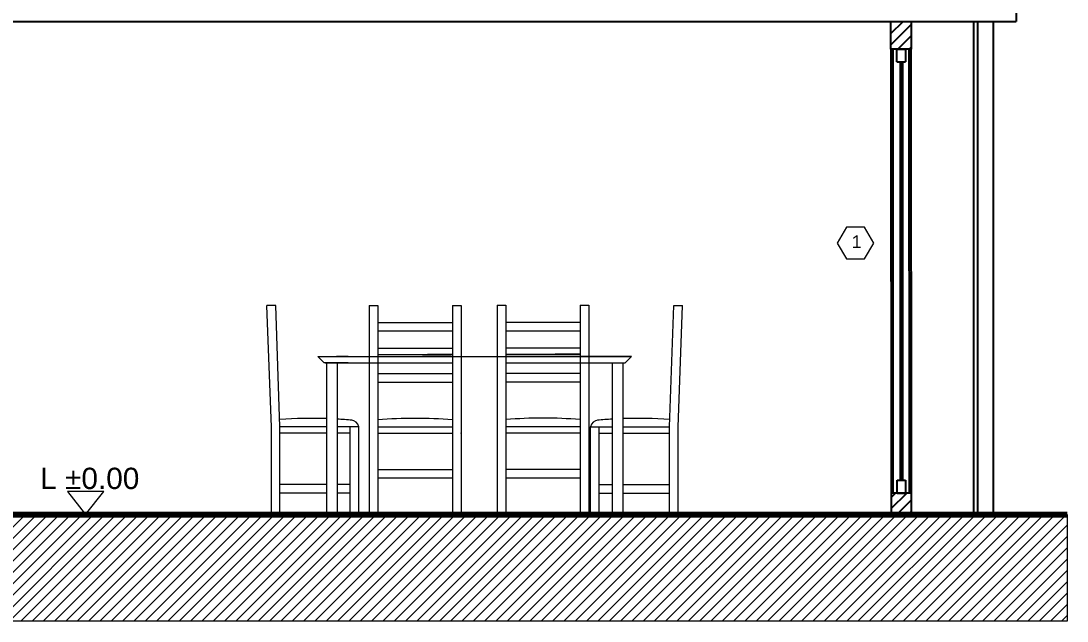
# Model space of a CAD drawing. Header units: centimetres. Extents: x -1332 to 7887, y -608 to 4152.
# Drawn here: x 3377.1 to 3867.5, y 1748.9 to 2030.2 of the extents above; entities that cross this region are included whole.
import ezdxf

# ---------------------------------------------------------------- set-up
doc = ezdxf.new("R2010")
doc.units = ezdxf.units.CM
doc.header["$MEASUREMENT"] = 0
doc.layers.add('ARREDI', color=252, linetype='Continuous', lineweight=18)
doc.layers.add('NUMERAZIONE', color=30, linetype='Continuous', lineweight=5)
doc.layers.add('INFISSI', color=130, linetype='Continuous')
doc.layers.add('STRUTTURA', color=7, linetype='Continuous')
doc.styles.get("Standard").update_dxf_attribs({"font": 'Arial.ttf'})

msp = doc.modelspace()

# ---------------------------------------------------------------- hatches: boundary and pattern name
at = {"layer": 'ARREDI'}
h = msp.add_hatch(dxfattribs=at)
h.set_pattern_fill('ANSI31', color=0, scale=30)
h.paths.add_polyline_path([(2867.41, 1798.92), (2867.41, 1748.92), (3867.48, 1748.92), (3867.48, 1798.92)])
at = {"layer": 'INFISSI'}
h = msp.add_hatch(color=4, dxfattribs=at)
h.dxf.hatch_style = 1
h.paths.add_polyline_path([(3790.35, 2010.92), (3789.35, 2010.92), (3789.35, 1814.92), (3790.35, 1814.92)])
at = {"layer": 'STRUTTURA'}
h = msp.add_hatch(dxfattribs=at)
h.set_pattern_fill('ANSI31', color=256, scale=30)
h.paths.add_polyline_path([(3102.24, 2030.92), (3092.74, 2030.92), (3092.75, 2016.92), (3102.24, 2016.92)])
h.paths.add_polyline_path([(3102.34, 1808.92), (3092.84, 1808.92), (3092.84, 1798.92), (3102.34, 1798.92)])
h.paths.add_polyline_path([(3794.44, 2029.92), (3784.94, 2029.92), (3784.94, 2016.92), (3794.44, 2016.92)])
h.paths.add_polyline_path([(3785.04, 1798.92), (3794.54, 1798.92), (3794.54, 1808.92), (3785.04, 1808.92)])
h.paths.add_polyline_path([(3794.64, 2397.69), (3785.14, 2397.68), (3785.14, 2383.34), (3794.64, 2383.34)])

# ---------------------------------------------------------------- linework, layer by layer
at = {"layer": 'ARREDI'}
for p, q in [((3494.56, 1839.82), (3492.43, 1896.88)), ((3496.55, 1896.88), (3492.43, 1896.88)), ((3498.55, 1839.98), (3496.55, 1896.88)), ((3540.44, 1896.88), (3540.44, 1798.95)), ((3540.44, 1896.88), (3544.43, 1896.88)), ((3544.43, 1896.88), (3544.43, 1798.95)), ((3579.41, 1896.88), (3579.41, 1798.95)), ((3579.41, 1896.88), (3583.41, 1896.88)), ((3583.41, 1896.88), (3583.41, 1798.95)), ((3600.36, 1897), (3600.36, 1799.07)), ((3600.36, 1897), (3604.35, 1897)), ((3604.35, 1897), (3604.35, 1799.07)), ((3639.33, 1897), (3639.33, 1799.07)), ((3639.33, 1897), (3643.33, 1897)), ((3643.33, 1897), (3643.33, 1799.07)), ((3681.14, 1839.98), (3683.14, 1896.88)), ((3683.14, 1896.88), (3687.26, 1896.88)), ((3685.13, 1839.82), (3687.26, 1896.88)), ((3544.43, 1888.89), (3579.41, 1888.89)), ((3604.35, 1889.01), (3639.33, 1889.01)), ((3544.43, 1884.88), (3579.41, 1884.88)), ((3604.35, 1885.01), (3639.33, 1885.01)), ((3544.43, 1876.89), (3579.41, 1876.89)), ((3544.43, 1873.9), (3579.41, 1873.9)), ((3579.41, 1873.9), (3567.63, 1873.9)), ((3604.35, 1877.01), (3639.33, 1877.01)), ((3604.35, 1874.02), (3639.33, 1874.02)), ((3639.33, 1874.02), (3627.55, 1874.02)), ((3516.35, 1872.9), (3525.1, 1872.9)), ((3519.34, 1869.9), (3516.35, 1872.9)), ((3516.35, 1872.9), (3663.35, 1872.9)), ((3516.82, 1872.9), (3525.57, 1872.9)), ((3516.82, 1872.9), (3559.31, 1872.9)), ((3525.1, 1869.9), (3519.34, 1869.9)), ((3519.81, 1869.9), (3525.57, 1869.9)), ((3520.38, 1869.9), (3520.38, 1819.96)), ((3520.38, 1869.9), (3520.38, 1843.9)), ((3530.57, 1869.9), (3523.97, 1869.9)), ((3530.57, 1872.9), (3525.1, 1872.9)), ((3525.38, 1869.9), (3525.38, 1819.96)), ((3525.38, 1869.9), (3559.31, 1869.9)), ((3525.38, 1869.9), (3525.38, 1815.97)), ((3525.57, 1872.9), (3541.34, 1872.9)), ((3544.43, 1872.9), (3579.41, 1872.9)), ((3544.43, 1869.9), (3579.41, 1869.9)), ((3578.78, 1872.9), (3565.44, 1872.9)), ((3578.78, 1872.9), (3579.41, 1872.9)), ((3639.33, 1872.9), (3604.35, 1872.9)), ((3604.35, 1869.9), (3639.33, 1869.9)), ((3663.29, 1872.9), (3617.72, 1872.9)), ((3617.72, 1869.9), (3649.06, 1869.9)), ((3649.06, 1869.9), (3655.67, 1869.9)), ((3649.12, 1872.9), (3654.6, 1872.9)), ((3649.12, 1869.9), (3655.73, 1869.9)), ((3654.25, 1869.9), (3654.25, 1815.97)), ((3654.31, 1869.9), (3654.31, 1815.97)), ((3654.54, 1869.9), (3660.29, 1869.9)), ((3663.35, 1872.9), (3654.6, 1872.9)), ((3654.6, 1869.9), (3660.35, 1869.9)), ((3659.25, 1869.9), (3659.25, 1843.9)), ((3659.31, 1869.9), (3659.31, 1843.9)), ((3660.29, 1869.9), (3663.29, 1872.9)), ((3660.35, 1869.9), (3663.35, 1872.9)), ((3544.8, 1864.9), (3579.41, 1864.9)), ((3604.72, 1865.02), (3639.33, 1865.02)), ((3544.43, 1860.9), (3579.41, 1860.9)), ((3604.35, 1861.03), (3639.33, 1861.03)), ((3520.38, 1843.9), (3520.38, 1815.97)), ((3659.25, 1843.9), (3659.25, 1815.97)), ((3659.31, 1843.9), (3659.31, 1815.97)), ((3494.56, 1798.95), (3494.56, 1839.9)), ((3498.55, 1798.95), (3498.55, 1839.98)), ((3520.38, 1839.98), (3498.55, 1839.98)), ((3535.53, 1839.98), (3525.38, 1839.98)), ((3531.53, 1798.95), (3531.53, 1839.98)), ((3535.53, 1798.95), (3535.53, 1839.98)), ((3544.43, 1839.98), (3579.41, 1839.98)), ((3604.35, 1840.11), (3639.33, 1840.11)), ((3644.16, 1839.98), (3654.31, 1839.98)), ((3644.16, 1798.95), (3644.16, 1839.98)), ((3648.16, 1798.95), (3648.16, 1839.98)), ((3659.31, 1839.98), (3681.14, 1839.98)), ((3681.14, 1798.95), (3681.14, 1839.98)), ((3685.14, 1798.95), (3685.14, 1839.9)), ((3520.38, 1836.99), (3498.55, 1836.99)), ((3531.53, 1836.99), (3525.38, 1836.99)), ((3544.43, 1836.99), (3579.41, 1836.99)), ((3604.35, 1837.11), (3639.33, 1837.11)), ((3648.16, 1836.99), (3654.31, 1836.99)), ((3659.31, 1836.99), (3681.14, 1836.99)), ((3520.38, 1819.96), (3520.38, 1798.95)), ((3525.38, 1819.96), (3525.38, 1798.95)), ((3544.43, 1819.96), (3579.41, 1819.96)), ((3604.35, 1820.09), (3639.33, 1820.09)), ((3520.38, 1815.97), (3520.38, 1798.95)), ((3525.38, 1815.97), (3525.38, 1798.95)), ((3544.43, 1815.97), (3579.41, 1815.97)), ((3604.35, 1816.09), (3639.33, 1816.09)), ((3654.25, 1815.97), (3654.25, 1798.95)), ((3654.31, 1815.97), (3654.31, 1798.95)), ((3659.25, 1815.97), (3659.25, 1798.95)), ((3659.31, 1815.97), (3659.31, 1798.95)), ((3520.38, 1812.94), (3498.55, 1812.94)), ((3531.53, 1812.94), (3525.38, 1812.94)), ((3648.16, 1812.94), (3654.31, 1812.94)), ((3659.31, 1812.94), (3681.14, 1812.94)), ((3520.38, 1808.94), (3498.55, 1808.94)), ((3531.53, 1808.94), (3525.38, 1808.94)), ((3648.16, 1808.94), (3654.31, 1808.94)), ((3659.31, 1808.94), (3681.14, 1808.94))]:
    msp.add_line(p, q, dxfattribs=at)
msp.add_lwpolyline([(2867.41, 1798.92), (3867.48, 1798.92), (3867.48, 1748.92), (2867.41, 1748.92)], close=True, dxfattribs=at)
for centre, radius, start, end in [((3513.13, 1632.72), 211.19, 88.0326, 93.9585), ((3561.84, 1632.72), 211.19, 85.2279, 94.7278), ((3621.76, 1632.85), 211.19, 85.2279, 94.7278), ((3666.56, 1632.72), 211.19, 86.0415, 91.9674), ((3513.13, 1632.72), 211.19, 84.7808, 86.6756), ((3531.95, 1839.44), 3.62, 8.6083, 90.0867), ((3647.74, 1839.44), 3.62, 89.9133, 171.3917), ((3666.56, 1632.72), 211.19, 93.3244, 95.2192)]:
    msp.add_arc(centre, radius, start, end, dxfattribs=at)
msp.add_point((3583.41, 1836.99), dxfattribs=at)
at = {"layer": 'INFISSI'}
for p, q in [((3793.64, 1808.92), (3793.54, 2016.92)), ((3789.35, 1814.92), (3789.35, 2010.92)), ((3790.35, 1814.92), (3790.35, 2010.92))]:
    msp.add_line(p, q, dxfattribs=at)
for points in [[(3784.94, 2016.92), (3785.04, 1798.92)], [(3786.04, 1808.92), (3786.04, 2016.92)], [(3794.54, 1808.92), (3794.54, 1808.92), (3794.44, 2016.92)]]:
    msp.add_lwpolyline(points, dxfattribs=at)
msp.add_lwpolyline([(3789.35, 2010.92), (3790.35, 2010.92), (3790.35, 1814.92), (3789.35, 1814.92)], close=True, dxfattribs=at)
at = {"layer": 'NUMERAZIONE'}
for points in [[(3776.86, 1926.04), (3772.59, 1933.45), (3764.04, 1933.45), (3759.76, 1926.04), (3764.04, 1918.64), (3772.59, 1918.64)], [(3399.04, 1809.66), (3407.48, 1798.92), (3415.93, 1809.66)]]:
    msp.add_lwpolyline(points, close=True, dxfattribs=at)
at = {"layer": 'STRUTTURA'}
for p, q in [((3843.64, 2043.42), (3843.64, 2029.92)), ((3784.94, 2016.92), (3784.94, 2029.92)), ((3794.44, 2029.92), (3843.64, 2029.92)), ((3794.44, 2029.92), (3794.44, 2016.92)), ((3823.54, 2029.92), (3823.54, 2027.98)), ((3823.54, 2027.98), (3823.54, 1858.92)), ((3794.44, 2016.92), (3784.94, 2016.92)), ((3787.69, 2016.92), (3791.69, 2016.92)), ((3787.69, 2010.92), (3787.69, 2016.92)), ((3791.69, 2016.92), (3791.69, 2010.92)), ((3787.69, 2010.92), (3791.69, 2010.92)), ((3793.64, 1856.42), (3793.64, 1858.92)), ((3823.54, 1858.92), (3823.54, 1798.92)), ((3787.79, 1814.92), (3791.79, 1814.92)), ((3787.79, 1808.92), (3787.79, 1814.92)), ((3789.29, 1814.92), (3789.79, 1814.92)), ((3789.54, 1814.92), (3790.54, 1814.92)), ((3789.79, 1814.92), (3790.29, 1814.92)), ((3791.79, 1814.92), (3791.79, 1808.92)), ((3794.54, 1808.92), (3785.04, 1808.92)), ((3785.04, 1808.92), (3785.04, 1798.92)), ((3787.79, 1808.92), (3791.79, 1808.92)), ((3794.54, 1798.92), (3794.54, 1808.92)), ((3094.84, 1798.92), (3794.54, 1798.92)), ((3447.01, 1798.92), (3443.01, 1798.92)), ((3473.84, 1798.92), (3468.84, 1798.92)), ((3473.84, 1798.92), (3478.83, 1798.92)), ((3483.98, 1798.92), (3479.99, 1798.92)), ((3493.89, 1798.92), (3497.89, 1798.92)), ((3532.86, 1798.92), (3536.86, 1798.92)), ((3592.62, 1798.92), (3596.62, 1798.92)), ((3602.77, 1798.92), (3607.76, 1798.92)), ((3607.71, 1798.92), (3612.7, 1798.92)), ((3629.59, 1798.92), (3633.59, 1798.92)), ((3792.54, 1798.92), (3792.54, 1798.92))]:
    msp.add_line(p, q, dxfattribs=at)
at = {"layer": 'STRUTTURA', "lineweight": 100}
msp.add_line((2867.41, 1798.92), (3867.48, 1798.92), dxfattribs=at)
at = {"layer": 'STRUTTURA'}
for points in [[(3102.24, 2029.92), (3484.14, 2029.92)], [(3484.14, 2029.92), (3794.44, 2029.92)], [(3825.54, 2029.92), (3825.54, 2027.98)], [(3825.54, 2027.98), (3825.54, 1858.92)], [(3833.04, 2027.98), (3833.04, 2029.92)], [(3833.04, 1858.92), (3833.04, 2027.98)], [(3825.54, 1858.92), (3825.54, 1798.92)], [(3833.04, 1798.92), (3833.04, 1858.92)], [(3482.89, 1798.92), (3494.89, 1798.92)], [(3780.54, 1798.92), (3792.54, 1798.92)]]:
    msp.add_lwpolyline(points, dxfattribs=at)
msp.add_arc((3794.14, 1856.42), 0.5, 180, 270, dxfattribs=at)

# ---------------------------------------------------------------- texts
at = {"layer": 'NUMERAZIONE'}
msp.add_text('L ±0.00', height=9.989, dxfattribs=at).set_placement((3386.2, 1810.8))
at = {"layer": 'NUMERAZIONE', "ltscale": 0.1, "insert": (3766.54, 1929.69), "char_height": 6, "attachment_point": 1}
msp.add_mtext_dynamic_manual_height_columns('1', width=0.5819, gutter_width=12.5, heights=[0], dxfattribs=at)

doc.saveas('drawing.dxf')
